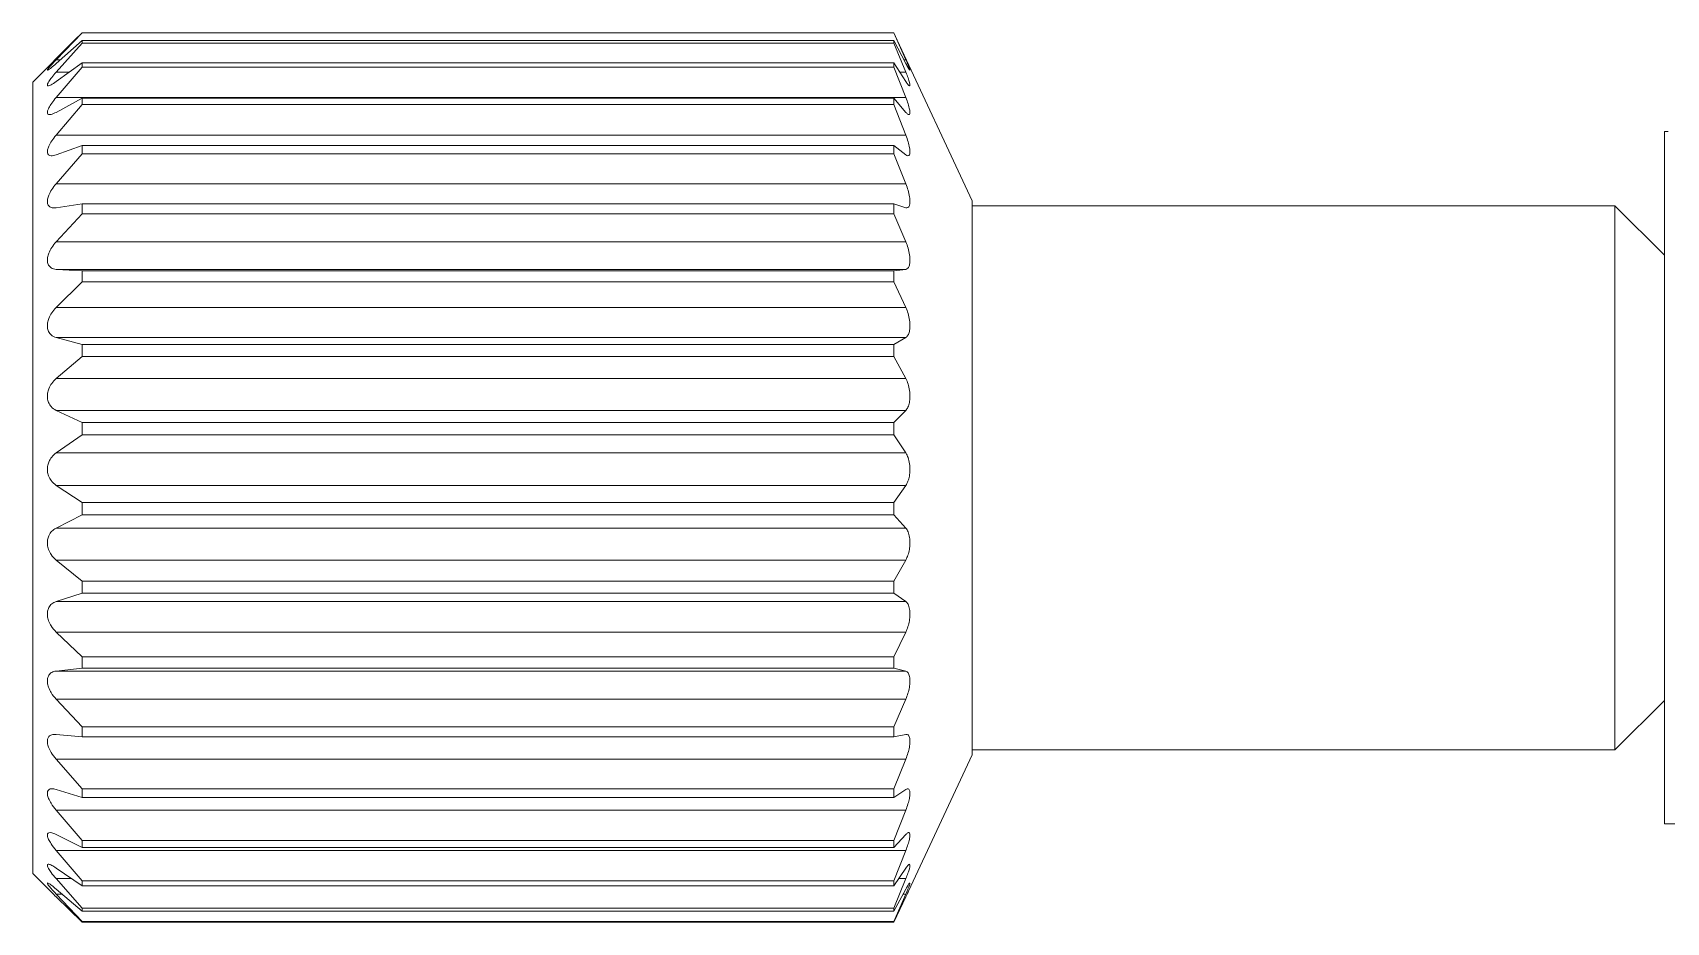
# Model space of a CAD drawing. Header units: millimetres. Extents: x 2 to 278, y 1 to 215.
# Drawn here: x 99.16 to 110.17, y 69.48 to 75.47 of the extents above; entities that cross this region are included whole.
import ezdxf

# ---------------------------------------------------------------- set-up
doc = ezdxf.new("R2010")
doc.units = ezdxf.units.MM

msp = doc.modelspace()

# ---------------------------------------------------------------- linework, layer by layer
at = {"color": 7, "linetype": 'Continuous', "lineweight": 0}
for p, q in [((99.49032031, 75.47138214), (99.31508265, 75.29031813)), ((99.43950238, 75.42233497), (99.49032031, 75.47340373)), ((99.49032031, 75.47340373), (99.49032031, 75.47138214)), ((104.96183795, 75.47340373), (99.49032031, 75.47340373)), ((99.49032031, 75.47138214), (104.96183795, 75.47138214)), ((104.96183795, 75.47138214), (104.96183795, 75.47340373)), ((104.96183795, 75.47340373), (104.98553576, 75.42233497)), ((105.04355344, 75.29031813), (104.96183795, 75.47138214)), ((99.43929625, 75.4225411), (99.1569863, 75.14023115)), ((99.31508265, 75.26547293), (99.49032031, 75.41966269)), ((99.49032031, 75.40278713), (99.31508265, 75.20710011)), ((99.49032031, 75.41966269), (99.49032031, 75.40278713)), ((104.96183795, 75.41966269), (99.49032031, 75.41966269)), ((99.49032031, 75.40278713), (104.96183795, 75.40278713)), ((104.96183795, 75.40278713), (104.96183795, 75.41966269)), ((104.96183795, 75.41966269), (105.04355344, 75.26547293)), ((105.04355344, 75.20710011), (104.96183795, 75.40278713)), ((105.49032005, 74.34023002), (104.98569223, 75.42240699)), ((99.31508265, 75.14390429), (99.49032031, 75.27123222)), ((99.49032031, 75.24004409), (99.31508265, 75.03602485)), ((99.49032031, 75.27123222), (99.49032031, 75.24004409)), ((104.96183795, 75.27123222), (99.49032031, 75.27123222)), ((99.49032031, 75.24004409), (104.96183795, 75.24004409)), ((104.96183795, 75.24004409), (104.96183795, 75.27123222)), ((104.96183795, 75.27123222), (105.04355344, 75.14390429)), ((105.04355344, 75.03602485), (104.96183795, 75.24004409)), ((99.1569863, 75.12292345), (99.1569863, 75.14023115)), ((99.1569863, 75.02619008), (99.1569863, 75.12292345)), ((99.1569863, 74.84741091), (99.1569863, 75.02619008)), ((99.31508265, 75.03602485), (105.04355344, 75.03602485)), ((99.31508265, 74.93650744), (99.49032031, 75.0328807)), ((99.49032031, 75.0328807), (99.49032031, 74.98838335)), ((104.96183795, 75.0328807), (99.49032031, 75.0328807)), ((104.96183795, 74.98838335), (104.96183795, 75.0328807)), ((104.96183795, 75.0328807), (105.04355344, 74.93650744)), ((99.49032031, 74.98838335), (99.31508265, 74.78259086)), ((99.49032031, 74.98838335), (104.96183795, 74.98838335)), ((105.04355344, 74.78259086), (104.96183795, 74.98838335)), ((99.1569863, 74.59233532), (99.1569863, 74.84741091)), ((99.31508265, 74.78259086), (105.04355344, 74.78259086)), ((110.18365311, 74.80689714), (110.15698624, 74.80689714)), ((110.15698624, 74.80689714), (110.15698624, 70.14022971)), ((99.31508265, 74.64995066), (99.49032031, 74.71227228)), ((99.49032031, 74.71227228), (99.49032031, 74.65589622)), ((104.96183795, 74.71227228), (99.49032031, 74.71227228)), ((104.96183795, 74.65589622), (104.96183795, 74.71227228)), ((104.96183795, 74.71227228), (105.04355344, 74.64995066)), ((99.1569863, 74.26916142), (99.1569863, 74.59233532)), ((99.49032031, 74.65589622), (99.31508265, 74.45494165)), ((99.49032031, 74.65589622), (104.96183795, 74.65589622)), ((105.04355344, 74.45494165), (104.96183795, 74.65589622)), ((99.31508265, 74.45494165), (105.04355344, 74.45494165)), ((105.49032005, 74.34023002), (105.49032005, 70.60689682)), ((99.1569863, 73.88827532), (99.1569863, 74.26916142)), ((99.31508265, 74.29344286), (99.49032031, 74.31970864)), ((99.49032031, 74.25326436), (99.31508265, 74.06360984)), ((99.49032031, 74.31970864), (99.49032031, 74.25326436)), ((104.96183795, 74.31970864), (99.49032031, 74.31970864)), ((99.49032031, 74.25326436), (104.96183795, 74.25326436)), ((104.96183795, 74.25326436), (104.96183795, 74.31970864)), ((104.96183795, 74.31970864), (105.04355344, 74.29344286)), ((105.04355344, 74.06360984), (104.96183795, 74.25326436)), ((109.82365347, 74.30689613), (105.49032005, 74.30689613)), ((110.15698624, 73.9735646), (109.82365347, 74.30689613)), ((109.82365347, 72.18352784), (109.82365347, 74.30689613)), ((99.31508265, 74.06360984), (105.04355344, 74.06360984)), ((99.1569863, 73.46191833), (99.1569863, 73.88827532)), ((99.31508265, 73.87844304), (99.49032031, 73.86780858)), ((105.04355344, 73.87844304), (99.31508265, 73.87844304)), ((99.49032031, 73.7934344), (99.31508265, 73.62117201)), ((99.49032031, 73.86780858), (99.49032031, 73.7934344)), ((104.96183795, 73.86780858), (99.49032031, 73.86780858)), ((99.49032031, 73.7934344), (104.96183795, 73.7934344)), ((104.96183795, 73.86780858), (105.04355344, 73.87844304)), ((104.96183795, 73.7934344), (104.96183795, 73.86780858)), ((105.04355344, 73.62117201), (104.96183795, 73.7934344)), ((99.31508265, 73.62117201), (105.04355344, 73.62117201)), ((99.1569863, 73.00379455), (99.1569863, 73.46191833)), ((99.31508265, 73.41829021), (99.49032031, 73.37109575)), ((105.04355344, 73.41829021), (99.31508265, 73.41829021)), ((99.49032031, 73.37109575), (99.49032031, 73.29118083)), ((104.96183795, 73.37109575), (99.49032031, 73.37109575)), ((104.96183795, 73.37109575), (105.04355344, 73.41829021)), ((104.96183795, 73.29118083), (104.96183795, 73.37109575)), ((99.49032031, 73.29118083), (99.31508265, 73.14185132)), ((99.49032031, 73.29118083), (104.96183795, 73.29118083)), ((105.04355344, 73.14185132), (104.96183795, 73.29118083)), ((99.31508265, 73.14185132), (105.04355344, 73.14185132)), ((99.1569863, 72.52863129), (99.1569863, 73.00379455)), ((99.31508265, 72.92777131), (99.49032031, 72.84553677)), ((105.04355344, 72.92777131), (99.31508265, 72.92777131)), ((104.96183795, 72.84553677), (105.04355344, 72.92777131)), ((99.49032031, 72.84553677), (99.49032031, 72.76264906)), ((104.96183795, 72.84553677), (99.49032031, 72.84553677)), ((104.96183795, 72.76264906), (104.96183795, 72.84553677)), ((99.49032031, 72.76264906), (99.31508265, 72.64104813)), ((99.49032031, 72.76264906), (104.96183795, 72.76264906)), ((105.04355344, 72.64104813), (104.96183795, 72.76264906)), ((99.31508265, 72.64104813), (105.04355344, 72.64104813)), ((99.1569863, 72.05169479), (99.1569863, 72.52863129)), ((99.31508265, 72.42265423), (99.49032031, 72.30802208)), ((105.04355344, 72.42265423), (99.31508265, 72.42265423)), ((104.96183795, 72.30802208), (105.04355344, 72.42265423)), ((99.49032031, 72.30802208), (99.49032031, 72.22482393)), ((104.96183795, 72.30802208), (99.49032031, 72.30802208)), ((104.96183795, 72.22482393), (104.96183795, 72.30802208)), ((99.49032031, 72.22482393), (99.31508265, 72.13486313)), ((99.49032031, 72.22482393), (104.96183795, 72.22482393)), ((105.04355344, 72.13486313), (104.96183795, 72.22482393)), ((109.82365347, 70.64023072), (109.82365347, 72.18352784)), ((99.1569863, 71.58831959), (99.1569863, 72.05169479)), ((99.31508265, 72.13486313), (105.04355344, 72.13486313)), ((99.31508265, 71.91917379), (99.49032031, 71.77582959)), ((105.04355344, 71.91917379), (99.31508265, 71.91917379)), ((104.96183795, 71.77582959), (105.04355344, 71.91917379)), ((99.49032031, 71.77582959), (99.49032031, 71.69499576)), ((104.96183795, 71.77582959), (99.49032031, 71.77582959)), ((104.96183795, 71.69499576), (104.96183795, 71.77582959)), ((99.1569863, 71.15339567), (99.1569863, 71.58831959)), ((99.49032031, 71.69499576), (99.31508265, 71.63956468)), ((99.31508265, 71.63956468), (105.04355344, 71.63956468)), ((99.49032031, 71.69499576), (104.96183795, 71.69499576)), ((105.04355344, 71.63956468), (104.96183795, 71.69499576)), ((99.31508265, 71.43351142), (99.49032031, 71.26605962)), ((105.04355344, 71.43351142), (99.31508265, 71.43351142)), ((104.96183795, 71.26605962), (105.04355344, 71.43351142)), ((99.49032031, 71.26605962), (99.49032031, 71.19019036)), ((104.96183795, 71.26605962), (99.49032031, 71.26605962)), ((104.96183795, 71.19019036), (104.96183795, 71.26605962)), ((99.1569863, 70.76090405), (99.1569863, 71.15339567)), ((99.49032031, 71.19019036), (99.31508265, 71.17107093)), ((99.31508265, 71.17107093), (105.04355344, 71.17107093)), ((99.49032031, 71.19019036), (104.96183795, 71.19019036)), ((105.04355344, 71.17107093), (104.96183795, 71.19019036)), ((99.31508265, 70.98127732), (99.49032031, 70.79510222)), ((105.04355344, 70.98127732), (99.31508265, 70.98127732)), ((104.96183795, 70.79510222), (105.04355344, 70.98127732)), ((109.82365347, 70.64023072), (110.15698624, 70.97356349)), ((99.1569863, 70.42345732), (99.1569863, 70.76090405)), ((99.49032031, 70.72663386), (99.31508265, 70.74444075)), ((99.49032031, 70.79510222), (99.49032031, 70.72663386)), ((104.96183795, 70.79510222), (99.49032031, 70.79510222)), ((99.49032031, 70.72663386), (104.96183795, 70.72663386)), ((104.96183795, 70.72663386), (104.96183795, 70.79510222)), ((105.04355344, 70.74444075), (104.96183795, 70.72663386)), ((105.06127712, 69.68681097), (105.49032005, 70.60689682)), ((105.49032005, 70.64023072), (109.82365347, 70.64023072)), ((99.31508265, 70.57700758), (99.49032031, 70.37809074)), ((105.04355344, 70.57700758), (99.31508265, 70.57700758)), ((104.96183795, 70.37809074), (105.04355344, 70.57700758)), ((99.1569863, 70.15190353), (99.1569863, 70.42345732)), ((99.49032031, 70.37809074), (99.49032031, 70.31922494)), ((104.96183795, 70.37809074), (99.49032031, 70.37809074)), ((104.96183795, 70.31922494), (104.96183795, 70.37809074)), ((99.49032031, 70.31922494), (99.31508265, 70.37338694)), ((99.49032031, 70.31922494), (104.96183795, 70.31922494)), ((105.04355344, 70.37338694), (104.96183795, 70.31922494)), ((99.31508265, 70.23369352), (99.49032031, 70.02843002)), ((105.04355344, 70.23369352), (99.31508265, 70.23369352)), ((104.96183795, 70.02843002), (105.04355344, 70.23369352)), ((99.1569863, 69.95496978), (99.1569863, 70.15190353)), ((99.49032031, 69.98105923), (99.31508265, 70.0698329)), ((105.04355344, 70.0698329), (104.96183795, 69.98105923)), ((110.15698624, 70.14022971), (110.45031932, 70.14022971)), ((99.1569863, 69.83898659), (99.1569863, 69.95496978)), ((99.31508265, 69.96237069), (99.49032031, 69.75735679)), ((105.04355344, 69.96237069), (99.31508265, 69.96237069)), ((99.49032031, 70.02843002), (99.49032031, 69.98105923)), ((104.96183795, 70.02843002), (99.49032031, 70.02843002)), ((99.49032031, 69.98105923), (104.96183795, 69.98105923)), ((104.96183795, 69.98105923), (104.96183795, 70.02843002)), ((104.96183795, 69.75735679), (105.04355344, 69.96237069)), ((99.1569863, 69.80689694), (99.1569863, 69.83898659)), ((99.49032031, 69.7230034), (99.31508265, 69.84353766)), ((105.04355344, 69.84353766), (104.96183795, 69.7230034)), ((99.1569863, 69.80689694), (99.27689594, 69.68698606)), ((99.31508265, 69.77176), (99.49032031, 69.57358574)), ((99.49032031, 69.75735679), (99.49032031, 69.7230034)), ((104.96183795, 69.75735679), (99.49032031, 69.75735679)), ((99.49032031, 69.7230034), (104.96183795, 69.7230034)), ((104.96183795, 69.57358574), (105.04355344, 69.77176)), ((104.96183795, 69.7230034), (104.96183795, 69.75735679)), ((99.49032031, 69.55335368), (99.31508265, 69.70177297)), ((99.31508265, 69.66798708), (99.49032031, 69.48302269)), ((99.49032031, 69.47756141), (99.31508265, 69.64909613)), ((105.04355344, 69.70177297), (104.96183795, 69.55335368)), ((104.96183795, 69.48302269), (105.04355344, 69.66798708)), ((105.04355344, 69.64909613), (104.96183795, 69.47756141)), ((99.49032031, 69.57358574), (99.49032031, 69.55335368)), ((104.96183795, 69.57358574), (99.49032031, 69.57358574)), ((99.49032031, 69.55335368), (104.96183795, 69.55335368)), ((104.96183795, 69.55335368), (104.96183795, 69.57358574)), ((99.49032031, 69.48302269), (99.49032031, 69.47756141)), ((104.96183795, 69.48302269), (99.49032031, 69.48302269)), ((99.49032031, 69.47756141), (104.96183795, 69.47756141)), ((104.96183795, 69.47756141), (104.96183795, 69.48302269))]:
    msp.add_line(p, q, dxfattribs=at)
at = {"color": 8, "linetype": 'Continuous', "lineweight": 0}
for p, q in [((99.31508265, 75.29031813), (99.34331787, 75.29031813)), ((105.03038578, 75.29031813), (105.04355344, 75.29031813)), ((99.31508265, 75.20710011), (99.40205825, 75.20710011)), ((105.00299496, 75.20710011), (105.04355344, 75.20710011)), ((99.41943548, 69.77176), (99.31508265, 69.77176)), ((105.04355344, 69.77176), (104.99489245, 69.77176)), ((99.35497306, 69.66798708), (99.31508265, 69.66798708)), ((105.04355344, 69.66798708), (105.02495182, 69.66798708))]:
    msp.add_line(p, q, dxfattribs=at)
at = {"color": 7, "linetype": 'Continuous', "lineweight": 0}
for points, knots in [([(99.31508265, 75.26547293), (99.30318717, 75.2551085), (99.28299645, 75.23751652), (99.26369138, 75.22317542), (99.25533493, 75.21912796), (99.25626684, 75.22380035), (99.26612044, 75.23698526), (99.28563866, 75.25923952), (99.30486837, 75.27953679), (99.31508265, 75.29031813)], [0, 0, 0, 0, 0.19911903685, 0.33797323487, 0.45375983792, 0.56992984907, 0.67858544596, 0.82927367636, 1, 1, 1, 1]), ([(105.04355344, 75.29031813), (105.04894412, 75.27808787), (105.05974268, 75.25358835), (105.0694338, 75.22914363), (105.07212862, 75.21866169), (105.06804415, 75.22227217), (105.05852268, 75.23749372), (105.04867097, 75.25590767), (105.04355344, 75.26547293)], [0, 0, 0, 0, 0.1777794202, 0.3561256137, 0.5212912754, 0.676031635, 0.831712269, 1, 1, 1, 1]), ([(99.31508265, 75.14390429), (99.30318746, 75.13566288), (99.28299817, 75.12167504), (99.26369112, 75.11421295), (99.25533498, 75.11644733), (99.25626633, 75.12693872), (99.26612161, 75.14569623), (99.28563748, 75.17293245), (99.30486818, 75.19524741), (99.31508265, 75.20710011)], [0, 0, 0, 0, 0.1991332144, 0.337981884, 0.4537648017, 0.5699382664, 0.6785839006, 0.8292782541, 1, 1, 1, 1]), ([(105.04355344, 75.20710011), (105.04894409, 75.19360254), (105.05974242, 75.1665648), (105.06943388, 75.13555774), (105.07212855, 75.1175532), (105.06804427, 75.11362193), (105.05852279, 75.12165819), (105.04867099, 75.13629904), (105.04355344, 75.14390429)], [0, 0, 0, 0, 0.17777956614, 0.35612042322, 0.52128171956, 0.67602967409, 0.83171256496, 1, 1, 1, 1]), ([(99.31508265, 74.93650744), (99.30318745, 74.93065395), (99.28299806, 74.92071898), (99.26369068, 74.920384), (99.25533516, 74.92881948), (99.25626683, 74.94479352), (99.26612077, 74.96852233), (99.28563767, 74.99986731), (99.30486822, 75.02348184), (99.31508265, 75.03602485)], [0, 0, 0, 0, 0.199128567, 0.33797541423, 0.45376494306, 0.56993117203, 0.6785868385, 0.82927939133, 1, 1, 1, 1]), ([(105.04355344, 75.03602485), (105.0489441, 75.02169481), (105.05974249, 74.99298937), (105.06943387, 74.95641359), (105.07212851, 74.93146462), (105.06804435, 74.9201216), (105.05852305, 74.92070771), (105.04867102, 74.93110607), (105.04355344, 74.93650744)], [0, 0, 0, 0, 0.1777775787, 0.3561179991, 0.5212776954, 0.6760323722, 0.8317168505, 1, 1, 1, 1]), ([(99.31508265, 74.64995066), (99.30318783, 74.64667465), (99.28300012, 74.64111465), (99.26368941, 74.64790577), (99.25533551, 74.66228163), (99.25626699, 74.68322308), (99.26612064, 74.71115887), (99.28563745, 74.74560433), (99.3048682, 74.76976034), (99.31508265, 74.78259086)], [0, 0, 0, 0, 0.1991340819, 0.3379674292, 0.4537635012, 0.569925021, 0.6785848026, 0.8292795151, 1, 1, 1, 1]), ([(105.04355344, 74.78259086), (105.0489441, 74.76788726), (105.05974246, 74.7384336), (105.06943361, 74.69747021), (105.07212874, 74.66638153), (105.06804364, 74.64797994), (105.05852332, 74.64110463), (105.04867106, 74.64692654), (105.04355344, 74.64995066)], [0, 0, 0, 0, 0.1777838377, 0.3561293039, 0.5212857337, 0.6760217627, 0.831713882, 1, 1, 1, 1]), ([(99.31508265, 74.29344286), (99.30318743, 74.292849), (99.28299778, 74.29184105), (99.26368978, 74.30554378), (99.25533557, 74.32539491), (99.25626655, 74.35062807), (99.2661212, 74.38187999), (99.28563762, 74.41831481), (99.3048682, 74.44223584), (99.31508265, 74.45494165)], [0, 0, 0, 0, 0.1991198844, 0.33796443641, 0.45376660214, 0.56993312342, 0.67858438141, 0.82927800632, 1, 1, 1, 1]), ([(105.04355344, 74.45494165), (105.0489441, 74.44033804), (105.05974248, 74.41108465), (105.06943371, 74.36704745), (105.07212872, 74.33081513), (105.06804376, 74.30595725), (105.05852319, 74.29183373), (105.04867104, 74.29289276), (105.04355344, 74.29344286)], [0, 0, 0, 0, 0.1777840292, 0.3561301256, 0.5212918831, 0.6760274064, 0.8317154878, 1, 1, 1, 1]), ([(99.31508265, 73.87844304), (99.30318762, 73.88054865), (99.28299891, 73.88412237), (99.26368989, 73.90430337), (99.25533542, 73.92898853), (99.25626611, 73.95770509), (99.26612189, 73.991263), (99.28563752, 74.02851938), (99.30486817, 74.051437), (99.31508265, 74.06360984)], [0, 0, 0, 0, 0.1991295554, 0.3379705021, 0.4537654254, 0.5699388009, 0.6785815838, 0.8292765717, 1, 1, 1, 1]), ([(105.04355344, 74.06360984), (105.04894408, 74.04957508), (105.05974233, 74.02146143), (105.06943364, 73.97576529), (105.07212856, 73.93555706), (105.06804434, 73.90503499), (105.05852238, 73.88412229), (105.04867094, 73.88038463), (105.04355344, 73.87844304)], [0, 0, 0, 0, 0.1777877597, 0.3561345952, 0.5212897526, 0.6760329467, 0.8317097369, 1, 1, 1, 1]), ([(99.31508265, 73.41829021), (99.30318733, 73.4230288), (99.2829973, 73.43107164), (99.26369056, 73.4570762), (99.25533526, 73.48580385), (99.25626666, 73.51708138), (99.26612095, 73.55186726), (99.28563753, 73.58874589), (99.3048682, 73.60992345), (99.31508265, 73.62117201)], [0, 0, 0, 0, 0.1991222756, 0.3379719527, 0.4537665102, 0.5699351532, 0.6785885923, 0.829280916, 1, 1, 1, 1]), ([(105.04355344, 73.62117201), (105.04894413, 73.60815788), (105.05974279, 73.58208796), (105.0694337, 73.5362037), (105.07212868, 73.49330968), (105.06804393, 73.45810742), (105.05852314, 73.43107874), (105.04867103, 73.42266215), (105.04355344, 73.41829021)], [0, 0, 0, 0, 0.1777781793, 0.3561254306, 0.5212887726, 0.6760294404, 0.8317160841, 1, 1, 1, 1]), ([(99.31508265, 72.92777131), (99.30318774, 72.93499083), (99.28299957, 72.94724389), (99.26368941, 72.97823822), (99.25533553, 73.01008326), (99.25626631, 73.04291713), (99.2661214, 73.07781143), (99.28563872, 73.11313173), (99.30486835, 73.1318883), (99.31508265, 73.14185132)], [0, 0, 0, 0, 0.1991285775, 0.3379632672, 0.4537601641, 0.5699303608, 0.6785760545, 0.829267632, 1, 1, 1, 1]), ([(105.04355344, 73.14185132), (105.0489441, 73.13027522), (105.05974241, 73.10708653), (105.06943378, 73.06248696), (105.07212875, 73.01828768), (105.06804361, 72.97953266), (105.05852337, 72.94725511), (105.04867106, 72.93443205), (105.04355344, 72.92777131)], [0, 0, 0, 0, 0.1777851681, 0.3561307344, 0.5212959173, 0.6760279026, 0.8317176415, 1, 1, 1, 1]), ([(99.31508265, 72.42265423), (99.30318746, 72.43212206), (99.28299798, 72.44819161), (99.26369023, 72.48317878), (99.25533545, 72.51712132), (99.25626625, 72.5504537), (99.26612206, 72.58433816), (99.28563716, 72.61696114), (99.30486812, 72.63269244), (99.31508265, 72.64104813)], [0, 0, 0, 0, 0.1991254109, 0.3379714583, 0.4537668448, 0.5699339427, 0.6785775976, 0.8292762528, 1, 1, 1, 1]), ([(105.04355344, 72.64104813), (105.04894412, 72.631283), (105.05974266, 72.61172164), (105.06943342, 72.56984211), (105.07212874, 72.52575504), (105.06804365, 72.48469794), (105.05852389, 72.44820823), (105.04867113, 72.43138994), (105.04355344, 72.42265423)], [0, 0, 0, 0, 0.1777844427, 0.3561349039, 0.5212873126, 0.6760300397, 0.8317244988, 1, 1, 1, 1]), ([(99.31508265, 71.91917379), (99.30318731, 71.93058632), (99.28299721, 71.94995692), (99.26369079, 71.98780943), (99.25533518, 72.02275754), (99.25626649, 72.05551859), (99.26612125, 72.08730276), (99.28563858, 72.11617915), (99.30486834, 72.12838156), (99.31508265, 72.13486313)], [0, 0, 0, 0, 0.1991205406, 0.3379695752, 0.4537598618, 0.5699290388, 0.6785768812, 0.8292689269, 1, 1, 1, 1]), ([(105.04355344, 72.13486313), (105.04894408, 72.1272228), (105.05974226, 72.11191819), (105.06943365, 72.07410113), (105.0721287, 72.0315457), (105.06804381, 71.98950575), (105.05852318, 71.94997596), (105.04867104, 71.92970392), (105.04355344, 71.91917379)], [0, 0, 0, 0, 0.1777892953, 0.3561357902, 0.5212933256, 0.6760296358, 0.8317165223, 1, 1, 1, 1]), ([(99.31508265, 71.43351142), (99.30318747, 71.44650139), (99.28299806, 71.46854896), (99.26369019, 71.50805525), (99.25533548, 71.54288286), (99.25626641, 71.5740206), (99.26612205, 71.60268353), (99.28563694, 71.62688384), (99.30486809, 71.63516576), (99.31508265, 71.63956468)], [0, 0, 0, 0, 0.1991243777, 0.3379690409, 0.4537640919, 0.5699275182, 0.6785738196, 0.8292754073, 1, 1, 1, 1]), ([(105.04355344, 71.63956468), (105.04894406, 71.63429378), (105.05974212, 71.62373556), (105.06943366, 71.59120095), (105.07212861, 71.5515431), (105.06804406, 71.50987024), (105.05852307, 71.46857352), (105.04867102, 71.44549791), (105.04355344, 71.43351142)], [0, 0, 0, 0, 0.17779100146, 0.35613629829, 0.5212902778, 0.67603356642, 0.83171754887, 1, 1, 1, 1]), ([(99.31508265, 70.98127732), (99.30318745, 70.9954274), (99.282998, 71.01944398), (99.26369054, 71.05933268), (99.25533533, 71.0929223), (99.25626635, 71.12143424), (99.26612204, 71.14605366), (99.28563684, 71.16480393), (99.30486807, 71.16889695), (99.31508265, 71.17107093)], [0, 0, 0, 0, 0.1991275731, 0.3379745399, 0.4537658569, 0.5699322669, 0.6785777158, 0.8292780659, 1, 1, 1, 1]), ([(105.04355344, 71.17107093), (105.04894414, 71.16833951), (105.05974285, 71.16286792), (105.06943363, 71.13665939), (105.07212868, 71.10117706), (105.0680439, 71.06120928), (105.05852325, 71.01947042), (105.04867105, 70.9943341), (105.04355344, 70.98127732)], [0, 0, 0, 0, 0.1777766471, 0.3561237344, 0.5212838694, 0.6760267436, 0.8317158313, 1, 1, 1, 1]), ([(99.31508265, 70.57700758), (99.30318743, 70.5918626), (99.28299787, 70.61707577), (99.26369057, 70.65606352), (99.25533514, 70.68733683), (99.25626623, 70.7123051), (99.26612163, 70.73209213), (99.2856374, 70.74478851), (99.30486816, 70.74456139), (99.31508265, 70.74444075)], [0, 0, 0, 0, 0.19912395418, 0.33796967747, 0.45375915441, 0.5699358432, 0.67858236577, 0.82927786293, 1, 1, 1, 1]), ([(105.04355344, 70.74444075), (105.04894404, 70.74433684), (105.05974188, 70.7441287), (105.06943373, 70.72508881), (105.07212866, 70.69491833), (105.06804378, 70.65794214), (105.0585235, 70.61710409), (105.04867108, 70.59071491), (105.04355344, 70.57700758)], [0, 0, 0, 0, 0.17779248002, 0.35613379746, 0.52128631503, 0.67602821859, 0.83171934383, 1, 1, 1, 1]), ([(99.31508265, 70.23369352), (99.30318738, 70.24877646), (99.28299763, 70.27437663), (99.26369073, 70.31121044), (99.25533502, 70.33916295), (99.2562664, 70.35978581), (99.26612083, 70.37410187), (99.28563816, 70.38033563), (99.30486829, 70.37579746), (99.31508265, 70.37338694)], [0, 0, 0, 0, 0.1991243972, 0.3379723552, 0.4537616168, 0.5699409787, 0.6785915091, 0.8292792458, 1, 1, 1, 1]), ([(105.04355344, 70.37338694), (105.04894411, 70.37591339), (105.05974259, 70.38097432), (105.06943364, 70.36971259), (105.0721287, 70.34582849), (105.06804375, 70.31302997), (105.05852344, 70.27440559), (105.04867107, 70.24761132), (105.04355344, 70.23369352)], [0, 0, 0, 0, 0.17778094469, 0.356126477, 0.52128424736, 0.67602503538, 0.83171694882, 1, 1, 1, 1]), ([(99.31508265, 69.96237069), (99.3031874, 69.97719721), (99.28299767, 70.00236214), (99.26369052, 70.03585745), (99.25533543, 70.05958679), (99.25626582, 70.07520444), (99.26612298, 70.08359125), (99.28563705, 70.08316224), (99.30486808, 70.0744568), (99.31508265, 70.0698329)], [0, 0, 0, 0, 0.19912594176, 0.3379750072, 0.45376810026, 0.56993746604, 0.67857104572, 0.82927271586, 1, 1, 1, 1]), ([(105.04355344, 70.0698329), (105.04894398, 70.07490901), (105.05974132, 70.08507655), (105.06943414, 70.08195795), (105.07212862, 70.06512558), (105.06804388, 70.03755923), (105.05852296, 70.00238894), (105.04867101, 69.97605158), (105.04355344, 69.96237069)], [0, 0, 0, 0, 0.17779863633, 0.35613368329, 0.52129676008, 0.67603079338, 0.83171488444, 1, 1, 1, 1]), ([(99.31508265, 69.77176), (99.30318749, 69.785853), (99.28299831, 69.8097725), (99.26369064, 69.83885363), (99.25533524, 69.85760058), (99.25626698, 69.86770969), (99.26612056, 69.86989484), (99.2856384, 69.86281726), (99.30486833, 69.85022582), (99.31508265, 69.84353766)], [0, 0, 0, 0, 0.19913182401, 0.33797870435, 0.45376893058, 0.56992954921, 0.67858524514, 0.82927480638, 1, 1, 1, 1]), ([(105.04355344, 69.84353766), (105.04894421, 69.85099941), (105.05974345, 69.86594741), (105.06943331, 69.87107239), (105.0721288, 69.86183085), (105.06804365, 69.8403845), (105.05852313, 69.80979904), (105.04867104, 69.78476419), (105.04355344, 69.77176)], [0, 0, 0, 0, 0.1777716359, 0.3561267554, 0.5212852662, 0.6760199077, 0.8317107316, 1, 1, 1, 1]), ([(99.31508265, 69.66798708), (99.30318768, 69.68089308), (99.28299925, 69.70279744), (99.26369002, 69.72653532), (99.25533542, 69.7396912), (99.25626608, 69.74396824), (99.26612247, 69.73988086), (99.28563647, 69.72638481), (99.30486801, 69.71031062), (99.31508265, 69.70177297)], [0, 0, 0, 0, 0.1991333178, 0.3379735626, 0.4537654943, 0.5699354487, 0.6785769915, 0.8292793256, 1, 1, 1, 1]), ([(105.04355344, 69.70177297), (105.04894408, 69.71138159), (105.0597423, 69.730629), (105.06943363, 69.74383162), (105.07212864, 69.74247838), (105.06804401, 69.72784317), (105.05852309, 69.70282475), (105.04867103, 69.67989683), (105.04355344, 69.66798708)], [0, 0, 0, 0, 0.1777882007, 0.3561346541, 0.5212897256, 0.6760320012, 0.8317169347, 1, 1, 1, 1]), ([(99.27692078, 69.68700965), (99.27973797, 69.68418442), (99.28973619, 69.67415766), (99.30448767, 69.659572), (99.31508265, 69.64909613)], [0, 0, 0, 0, 0.2817687414, 1, 1, 1, 1]), ([(105.04355344, 69.64909613), (105.04930772, 69.66129071), (105.0565803, 69.67670289), (105.06044743, 69.68507339), (105.06125477, 69.6868209)], [0, 0, 0, 0, 0.7912299, 1, 1, 1, 1])]:
    msp.add_open_spline(points, degree=3, knots=knots, dxfattribs=at)

doc.saveas('drawing.dxf')
